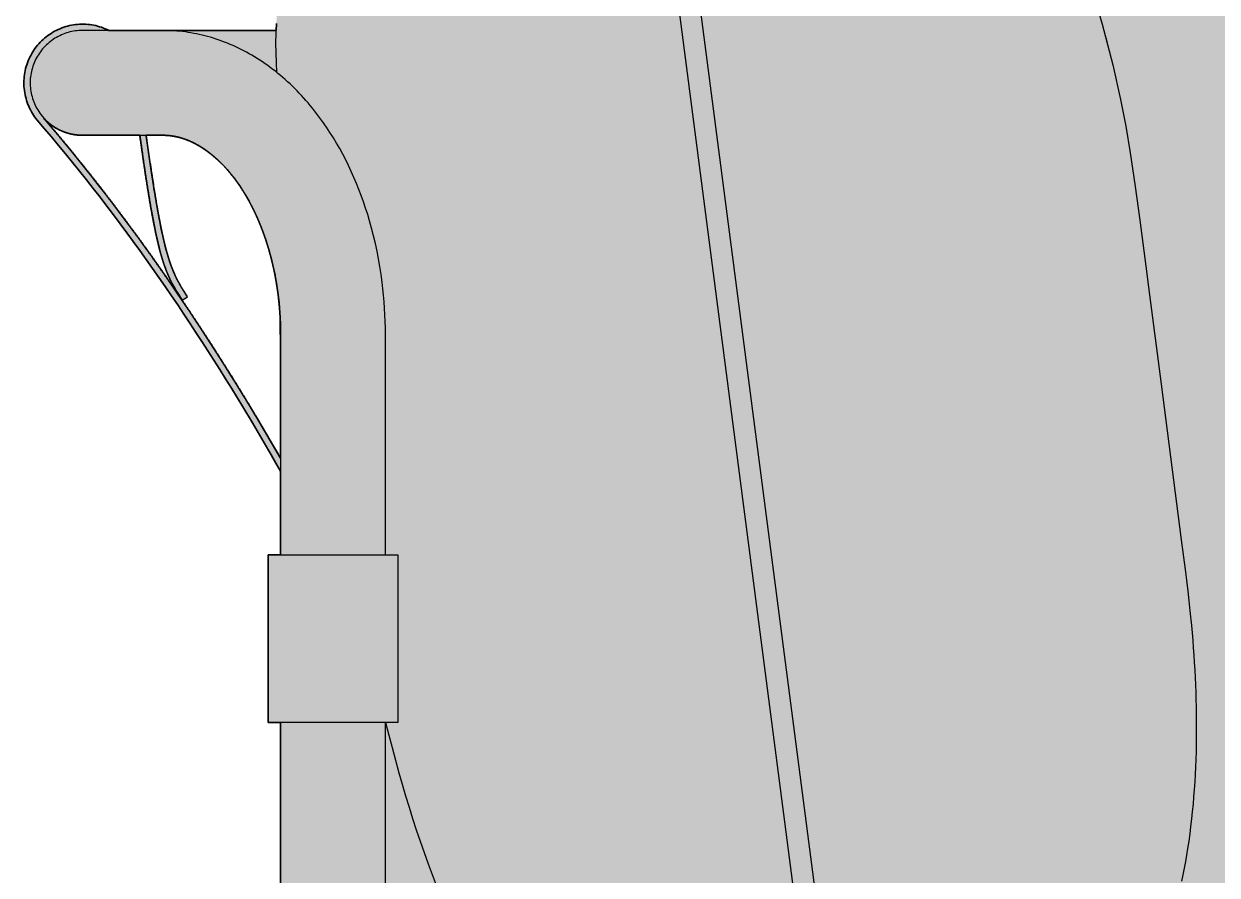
# Model space of a CAD drawing. Header units: millimetres. Extents: x 0 to 2217, y -1296 to 821.
# Drawn here: x 19.5 to 304.1, y 473.4 to 676.4 of the extents above; entities that cross this region are included whole.
import ezdxf

# ---------------------------------------------------------------- set-up
doc = ezdxf.new("R2010")
doc.units = ezdxf.units.MM
doc.layers.add('Blocks', color=7, linetype='Continuous')
doc.layers.add('Blocks$Fill', color=7, linetype='Continuous', true_color=0xffffff)
doc.layers.add('Blocks$Inner', color=7, linetype='Continuous', lineweight=25, true_color=0x007f00)
doc.layers.add('Blocks$Outline', color=7, linetype='Continuous', lineweight=35, true_color=0xff3f3f)

# ---------------------------------------------------------------- blocks, each defined once
blk = doc.blocks.new('Can Lounge Chair Front')
at = {"layer": 'Blocks$Fill'}
h = blk.add_hatch(color=256, dxfattribs=at)
h.paths.add_polyline_path([(878.73, 172.31), (878.81, 172.31), (878.9, 172.32), (878.99, 172.33), (879.07, 172.34), (879.16, 172.36), (879.24, 172.38), (879.33, 172.4), (879.41, 172.43), (879.49, 172.46), (879.57, 172.49), (879.65, 172.52), (879.73, 172.56), (879.81, 172.6), (879.88, 172.64), (879.96, 172.68), (880.03, 172.73), (880.1, 172.78), (880.17, 172.83), (880.24, 172.89), (880.31, 172.94), (880.37, 173), (880.43, 173.06), (880.49, 173.13), (880.55, 173.19), (880.6, 173.26), (880.66, 173.33), (880.71, 173.4), (880.75, 173.47), (880.8, 173.55), (880.84, 173.62), (880.88, 173.7), (880.92, 173.78), (880.95, 173.86), (880.98, 173.94), (881.01, 174.02), (881.04, 174.1), (881.06, 174.19), (881.08, 174.27), (881.1, 174.36), (881.11, 174.44), (881.12, 174.53), (881.13, 174.61), (881.14, 174.7), (881.14, 174.79), (906.56, 174.79), (906.57, -0.21), (931.57, -0.21), (931.62, 509.79), (934.57, 509.79), (934.57, 549.79), (931.62, 549.79), (931.6, 569.67), (940.55, 585.02), (950.32, 600.59), (960.6, 615.86), (969.84, 628.69), (979.52, 641.23), (987.94, 651.42), (989.66, 653.43), (989.96, 653.81), (990.25, 654.2), (990.52, 654.6), (990.78, 655.01), (991.02, 655.42), (991.25, 655.85), (991.46, 656.28), (991.66, 656.72), (991.85, 657.16), (992.02, 657.62), (992.17, 658.07), (992.31, 658.54), (992.43, 659), (992.53, 659.47), (992.62, 659.95), (992.7, 660.43), (992.75, 660.91), (992.79, 661.39), (992.81, 661.87), (992.82, 662.35), (992.81, 662.83), (992.78, 663.31), (992.74, 663.8), (992.68, 664.27), (992.6, 664.75), (992.51, 665.22), (992.4, 665.69), (992.27, 666.16), (992.13, 666.62), (991.98, 667.08), (991.8, 667.53), (991.61, 667.97), (991.41, 668.41), (991.19, 668.84), (990.96, 669.26), (990.71, 669.68), (990.45, 670.08), (990.17, 670.48), (989.89, 670.86), (989.58, 671.24), (989.27, 671.61), (988.94, 671.96), (988.6, 672.3), (988.25, 672.63), (987.89, 672.95), (987.52, 673.26), (987.13, 673.55), (986.74, 673.83), (986.34, 674.1), (985.93, 674.35), (985.51, 674.59), (985.08, 674.81), (984.64, 675.02), (984.2, 675.21), (983.75, 675.39), (983.3, 675.55), (982.84, 675.7), (982.37, 675.83), (981.9, 675.94), (981.43, 676.04), (980.96, 676.12), (980.48, 676.19), (980, 676.24), (979.52, 676.27), (979.04, 676.29), (978.55, 676.29), (978.07, 676.27), (977.59, 676.23), (977.11, 676.18), (976.63, 676.12), (976.16, 676.03), (975.68, 675.93), (975.22, 675.82), (974.75, 675.68), (974.29, 675.54), (973.84, 675.37), (973.39, 675.19), (972.95, 675), (972.52, 674.79), (959.67, 674.79), (932.63, 674.79), (932.58, 676.42), (932.47, 678.71), (932.3, 681), (932.08, 683.28), (931.83, 685.36), (931.54, 687.44), (931.2, 689.52), (930.81, 691.58), (930.36, 693.63), (929.87, 695.67), (929.33, 697.7), (928.73, 699.71), (928.1, 701.61), (927.43, 703.49), (926.71, 705.35), (925.93, 707.19), (925.15, 708.92), (924.31, 710.63), (923.43, 712.32), (922.5, 713.98), (921.52, 715.62), (920.5, 717.23), (919.43, 718.81), (918.32, 720.35), (917.1, 721.94), (915.83, 723.5), (914.52, 725.01), (913.17, 726.49), (911.77, 727.92), (910.34, 729.32), (908.86, 730.67), (907.35, 731.98), (905.8, 733.26), (904.22, 734.49), (902.61, 735.67), (900.97, 736.82), (899.23, 737.98), (897.45, 739.09), (895.65, 740.17), (893.83, 741.19), (891.81, 742.27), (889.77, 743.3), (887.7, 744.28), (885.62, 745.22), (883.51, 746.11), (881.39, 746.96), (879.25, 747.77), (877.09, 748.54), (875.5, 749.07), (874.2, 752.57), (873.24, 754.92), (872.21, 757.28), (871.12, 759.62), (869.97, 761.92), (868.75, 764.22), (867.46, 766.51), (866.12, 768.76), (864.71, 770.98), (863.24, 773.17), (861.7, 775.34), (860.11, 777.46), (858.46, 779.55), (856.75, 781.6), (854.98, 783.61), (853.16, 785.58), (851.29, 787.5), (849.37, 789.37), (847.4, 791.19), (845.38, 792.97), (843.32, 794.69), (841.22, 796.35), (839.08, 797.96), (836.9, 799.51), (834.67, 801.01), (832.43, 802.44), (830.15, 803.81), (827.84, 805.12), (825.5, 806.38), (823.15, 807.56), (820.78, 808.68), (818.39, 809.74), (815.97, 810.75), (813.55, 811.68), (811.13, 812.55), (808.69, 813.36), (806.23, 814.11), (803.78, 814.79), (801.35, 815.41), (798.9, 815.97), (796.45, 816.47), (792.81, 817.11), (789.18, 817.61), (785.55, 817.99), (782.02, 818.25), (778.48, 818.38), (776.06, 818.41), (736.25, 817.47), (641.05, 818.41), (573.71, 815.98), (540.05, 818.41), (506.05, 818.41), (444.77, 816.72), (420.65, 814.48), (324.09, 818.41), (232.58, 818.35), (229.04, 818.17), (225.48, 817.88), (221.84, 817.46), (218.22, 816.91), (214.56, 816.23), (212.11, 815.69), (209.67, 815.11), (207.24, 814.46), (204.78, 813.74), (202.33, 812.96), (199.9, 812.12), (197.49, 811.23), (195.06, 810.25), (192.65, 809.22), (190.27, 808.13), (187.92, 806.98), (185.56, 805.76), (183.23, 804.47), (180.94, 803.13), (178.69, 801.73), (176.45, 800.27), (174.24, 798.74), (172.08, 797.16), (169.96, 795.53), (167.88, 793.83), (165.84, 792.09), (163.84, 790.29), (161.89, 788.44), (160, 786.55), (158.16, 784.6), (156.36, 782.61), (154.62, 780.58), (152.95, 778.51), (151.33, 776.41), (149.76, 774.26), (148.25, 772.07), (146.82, 769.87), (145.44, 767.64), (144.12, 765.37), (142.86, 763.07), (141.68, 760.77), (140.56, 758.45), (139.5, 756.1), (138.5, 753.72), (137.59, 751.4), (136.74, 749.06), (135.19, 748.54), (133.03, 747.77), (130.89, 746.96), (128.77, 746.11), (126.66, 745.22), (124.57, 744.28), (122.51, 743.3), (120.47, 742.27), (118.45, 741.19), (116.62, 740.17), (114.83, 739.09), (113.05, 737.98), (111.31, 736.82), (109.67, 735.67), (108.06, 734.49), (106.47, 733.26), (104.93, 731.98), (103.42, 730.67), (101.94, 729.32), (100.5, 727.92), (99.11, 726.49), (97.75, 725.01), (96.44, 723.5), (95.18, 721.94), (93.96, 720.35), (92.85, 718.81), (91.78, 717.23), (90.76, 715.62), (89.78, 713.98), (88.85, 712.32), (87.97, 710.63), (87.13, 708.92), (86.35, 707.19), (85.57, 705.35), (84.85, 703.49), (84.17, 701.61), (83.55, 699.71), (82.95, 697.7), (82.41, 695.67), (81.91, 693.63), (81.47, 691.58), (81.08, 689.52), (80.74, 687.44), (80.45, 685.36), (80.2, 683.28), (79.98, 681), (79.81, 678.71), (79.69, 676.42), (79.64, 674.79), (52.6, 674.79), (39.76, 674.79), (39.33, 675), (38.89, 675.19), (38.44, 675.37), (37.99, 675.54), (37.53, 675.68), (37.06, 675.82), (36.59, 675.93), (36.12, 676.03), (35.65, 676.12), (35.17, 676.18), (34.69, 676.23), (34.21, 676.27), (33.73, 676.29), (33.24, 676.29), (32.76, 676.27), (32.28, 676.24), (31.8, 676.19), (31.32, 676.12), (30.85, 676.04), (30.37, 675.94), (29.9, 675.83), (29.44, 675.7), (28.98, 675.55), (28.53, 675.39), (28.08, 675.21), (27.64, 675.02), (27.2, 674.81), (26.77, 674.59), (26.35, 674.35), (25.94, 674.1), (25.54, 673.83), (25.14, 673.55), (24.76, 673.26), (24.39, 672.95), (24.03, 672.63), (23.68, 672.3), (23.34, 671.96), (23.01, 671.61), (22.69, 671.24), (22.39, 670.86), (22.1, 670.48), (21.83, 670.08), (21.57, 669.68), (21.32, 669.26), (21.09, 668.84), (20.87, 668.41), (20.66, 667.97), (20.48, 667.53), (20.3, 667.08), (20.15, 666.62), (20, 666.16), (19.88, 665.69), (19.77, 665.22), (19.68, 664.75), (19.6, 664.27), (19.54, 663.8), (19.5, 663.31), (19.47, 662.83), (19.46, 662.35), (19.46, 661.87), (19.49, 661.39), (19.53, 660.91), (19.58, 660.43), (19.65, 659.95), (19.74, 659.47), (19.85, 659), (19.97, 658.54), (20.11, 658.07), (20.26, 657.62), (20.43, 657.16), (20.61, 656.72), (20.81, 656.28), (21.03, 655.85), (21.26, 655.42), (21.5, 655.01), (21.76, 654.6), (22.03, 654.2), (22.32, 653.81), (22.62, 653.43), (32.76, 641.23), (42.44, 628.69), (51.68, 615.86), (61.95, 600.59), (71.72, 585.02), (79.57, 571.64), (80.68, 569.67), (80.66, 549.79), (77.71, 549.79), (77.71, 509.79), (80.66, 509.79), (80.71, -0.21), (105.71, -0.21), (105.72, 174.79), (131.14, 174.79), (131.14, 174.7), (131.15, 174.61), (131.15, 174.53), (131.17, 174.44), (131.18, 174.36), (131.2, 174.27), (131.22, 174.19), (131.24, 174.1), (131.27, 174.02), (131.29, 173.94), (131.33, 173.86), (131.36, 173.78), (131.4, 173.7), (131.44, 173.62), (131.48, 173.55), (131.52, 173.47), (131.57, 173.4), (131.62, 173.33), (131.68, 173.26), (131.73, 173.19), (131.79, 173.13), (131.85, 173.06), (131.91, 173), (131.97, 172.94), (132.04, 172.89), (132.11, 172.83), (132.18, 172.78), (132.25, 172.73), (132.32, 172.68), (132.39, 172.64), (132.47, 172.6), (132.55, 172.56), (132.63, 172.52), (132.71, 172.49), (132.79, 172.46), (132.87, 172.43), (132.95, 172.4), (133.04, 172.38), (133.12, 172.36), (133.21, 172.34), (133.29, 172.33), (133.38, 172.32), (133.47, 172.31), (133.55, 172.31), (141.14, 172.31), (871.14, 172.31)], flags=0)
h.paths.add_polyline_path([(141.14, 387.15), (141.14, 409.35), (142.09, 408.78), (143.33, 408.08), (144.59, 407.4), (145.91, 406.72), (147.24, 406.08), (148.58, 405.45), (149.93, 404.86), (151.29, 404.29), (152.67, 403.75), (154.05, 403.23), (155.45, 402.74), (156.89, 402.26), (158.35, 401.8), (161.27, 400.97), (162.88, 400.56), (164.27, 400.23), (162.94, 399.94), (160.96, 399.43), (159.65, 399.04), (158.34, 398.61), (157.05, 398.14), (155.76, 397.62), (154.49, 397.07), (153.24, 396.47), (152.01, 395.83), (150.81, 395.15), (149.63, 394.44), (148.47, 393.68), (147.91, 393.29), (147.35, 392.9), (146.81, 392.49), (146.27, 392.07), (145.74, 391.65), (145.22, 391.21), (144.71, 390.77), (144.21, 390.32), (143.72, 389.87), (143.24, 389.4), (142.77, 388.93), (142.31, 388.46), (141.86, 387.97), (141.42, 387.48)], flags=0)
h.paths.add_polyline_path([(871.14, 387.15), (870.86, 387.48), (870.42, 387.97), (869.97, 388.46), (869.51, 388.93), (869.04, 389.4), (868.56, 389.87), (868.07, 390.32), (867.57, 390.77), (867.06, 391.21), (866.54, 391.65), (866.01, 392.07), (865.47, 392.49), (864.92, 392.9), (864.37, 393.29), (862.65, 394.44), (861.47, 395.15), (860.27, 395.83), (859.04, 396.47), (857.79, 397.07), (856.52, 397.62), (855.23, 398.14), (853.94, 398.61), (852.63, 399.04), (851.31, 399.43), (850, 399.78), (849.34, 399.94), (848.01, 400.23), (849.4, 400.56), (851, 400.97), (853.93, 401.8), (855.39, 402.26), (856.83, 402.74), (858.22, 403.23), (859.61, 403.75), (860.98, 404.29), (862.35, 404.86), (863.7, 405.45), (865.04, 406.08), (866.37, 406.72), (867.68, 407.4), (868.94, 408.08), (870.19, 408.78), (871.14, 409.35)], flags=0)
h.paths.add_polyline_path([(105.74, 401.69), (127.94, 230.74), (105.72, 230.8)], flags=0)
h.paths.add_polyline_path([(80.68, 572.83), (67.47, 594.75), (57.39, 610.19), (57.23, 610.44), (46.78, 625.33), (37.22, 638.01), (29.19, 647.99), (24.22, 653.87), (24.52, 653.56), (24.82, 653.25), (25.14, 652.96), (25.47, 652.67), (25.81, 652.4), (26.16, 652.14), (26.51, 651.9), (26.88, 651.66), (27.25, 651.44), (27.63, 651.23), (28.01, 651.04), (28.41, 650.85), (28.81, 650.69), (29.21, 650.53), (29.62, 650.39), (30.04, 650.27), (30.46, 650.15), (30.88, 650.06), (31.3, 649.98), (31.73, 649.91), (32.16, 649.86), (32.59, 649.82), (33.03, 649.8), (47.12, 649.79), (49.97, 631.34), (50.94, 626.37), (51.31, 624.71), (52.15, 621.4), (52.64, 619.75), (52.92, 618.93), (53.21, 618.11), (53.52, 617.29), (53.86, 616.48), (54.22, 615.68), (54.6, 614.88), (55.01, 614.11), (55.44, 613.34), (57.23, 610.44), (58.49, 611.24), (57.03, 613.59), (56.57, 614.38), (56.23, 615), (55.9, 615.64), (55.59, 616.27), (55.3, 616.92), (55.01, 617.61), (54.73, 618.31), (54.47, 619.02), (54.23, 619.73), (53.95, 620.61), (53.69, 621.49), (52.92, 624.4), (52.41, 626.68), (51.62, 630.62), (49.92, 640.84), (48.63, 649.79), (52.9, 649.79), (53.2, 649.78), (53.49, 649.76), (53.79, 649.74), (54.08, 649.72), (54.37, 649.68), (54.67, 649.65), (54.96, 649.6), (55.27, 649.55), (55.58, 649.49), (55.89, 649.43), (56.2, 649.36), (56.51, 649.28), (56.82, 649.2), (57.12, 649.11), (57.42, 649.01), (57.73, 648.91), (58.04, 648.8), (58.34, 648.69), (58.64, 648.57), (59.24, 648.32), (59.83, 648.04), (60.45, 647.73), (61.05, 647.39), (61.65, 647.04), (62.24, 646.67), (62.88, 646.23), (63.51, 645.77), (64.13, 645.29), (64.73, 644.79), (65.24, 644.35), (65.74, 643.9), (66.22, 643.44), (66.7, 642.96), (67.33, 642.31), (67.94, 641.63), (68.53, 640.94), (69.11, 640.24), (69.59, 639.62), (70.06, 638.99), (70.52, 638.35), (70.96, 637.71), (71.55, 636.82), (72.11, 635.93), (72.65, 635.01), (73.17, 634.09), (73.7, 633.1), (74.21, 632.1), (74.69, 631.09), (75.16, 630.06), (75.59, 629.05), (76.01, 628.03), (76.41, 627.01), (76.78, 625.98), (77.17, 624.84), (77.54, 623.7), (77.89, 622.55), (78.21, 621.4), (79.05, 617.98), (79.51, 615.68), (79.89, 613.37), (80.2, 611.03), (80.44, 608.65), (80.61, 606.25), (80.7, 603.58)], flags=0)
h.paths.add_polyline_path([(871.15, 173.81), (871.15, 174.79), (879.64, 174.79), (879.64, 174.75), (879.64, 174.72), (879.63, 174.69), (879.63, 174.65), (879.62, 174.62), (879.61, 174.58), (879.61, 174.55), (879.6, 174.52), (879.59, 174.48), (879.57, 174.45), (879.56, 174.42), (879.55, 174.39), (879.53, 174.36), (879.52, 174.33), (879.5, 174.3), (879.48, 174.27), (879.46, 174.24), (879.44, 174.21), (879.42, 174.18), (879.4, 174.16), (879.38, 174.13), (879.35, 174.1), (879.33, 174.08), (879.3, 174.06), (879.28, 174.04), (879.25, 174.01), (879.22, 173.99), (879.19, 173.97), (879.16, 173.95), (879.13, 173.94), (879.1, 173.92), (879.07, 173.91), (879.04, 173.89), (879.01, 173.88), (878.98, 173.87), (878.94, 173.85), (878.91, 173.84), (878.88, 173.84), (878.84, 173.83), (878.81, 173.82), (878.78, 173.82), (878.74, 173.81), (878.71, 173.81), (878.67, 173.81)], flags=0)
h.paths.add_polyline_path([(906.55, 230.8), (884.34, 230.74), (906.54, 401.69)], flags=0)
h.paths.add_polyline_path([(141.13, 173.81), (133.6, 173.81), (133.57, 173.81), (133.54, 173.81), (133.5, 173.82), (133.47, 173.82), (133.43, 173.83), (133.4, 173.84), (133.37, 173.84), (133.33, 173.85), (133.3, 173.87), (133.27, 173.88), (133.24, 173.89), (133.21, 173.91), (133.17, 173.92), (133.14, 173.94), (133.11, 173.95), (133.09, 173.97), (133.06, 173.99), (133.03, 174.01), (133, 174.04), (132.98, 174.06), (132.95, 174.08), (132.93, 174.1), (132.9, 174.13), (132.88, 174.16), (132.86, 174.18), (132.84, 174.21), (132.82, 174.24), (132.8, 174.27), (132.78, 174.3), (132.76, 174.33), (132.75, 174.36), (132.73, 174.39), (132.72, 174.42), (132.7, 174.45), (132.69, 174.48), (132.68, 174.52), (132.67, 174.55), (132.66, 174.58), (132.66, 174.62), (132.65, 174.65), (132.65, 174.69), (132.64, 174.72), (132.64, 174.75), (132.64, 174.79), (141.12, 174.79)], flags=0)
h.paths.add_polyline_path([(988.06, 653.87), (978.24, 642.03), (968.64, 629.59), (959.37, 616.72), (955.05, 610.44), (944.81, 594.75), (933.47, 576.05), (931.6, 572.83), (931.61, 604.78), (931.73, 607.26), (931.94, 609.74), (932.22, 612.21), (932.57, 614.53), (932.99, 616.83), (933.49, 619.12), (934.06, 621.4), (934.39, 622.55), (934.74, 623.7), (935.1, 624.84), (935.49, 625.98), (935.87, 627.01), (936.27, 628.03), (936.68, 629.05), (937.12, 630.06), (937.58, 631.09), (938.07, 632.1), (938.58, 633.1), (939.11, 634.09), (939.63, 635.01), (940.17, 635.93), (940.73, 636.82), (941.31, 637.71), (941.76, 638.35), (942.22, 638.99), (942.69, 639.62), (943.17, 640.24), (943.75, 640.94), (944.34, 641.63), (944.95, 642.31), (945.58, 642.96), (946.05, 643.44), (946.54, 643.9), (947.04, 644.35), (947.55, 644.79), (948.15, 645.29), (948.77, 645.77), (949.4, 646.23), (950.04, 646.67), (950.63, 647.04), (951.22, 647.39), (951.83, 647.73), (952.45, 648.04), (953.04, 648.32), (953.64, 648.57), (953.94, 648.69), (954.24, 648.8), (954.55, 648.91), (954.86, 649.01), (955.16, 649.11), (955.46, 649.2), (955.77, 649.28), (956.07, 649.36), (956.38, 649.43), (956.69, 649.49), (957, 649.55), (957.32, 649.6), (957.61, 649.65), (957.9, 649.68), (958.2, 649.72), (958.49, 649.74), (958.79, 649.76), (959.09, 649.78), (959.39, 649.79), (963.65, 649.79), (960.92, 632.1), (959.87, 626.68), (959.35, 624.4), (958.84, 622.37), (958.59, 621.49), (958.33, 620.61), (958.05, 619.73), (957.81, 619.02), (957.55, 618.31), (957.27, 617.61), (956.98, 616.92), (956.68, 616.27), (956.37, 615.64), (956.05, 615), (955.71, 614.38), (955.25, 613.59), (953.79, 611.24), (955.05, 610.44), (956.84, 613.34), (957.27, 614.11), (957.68, 614.88), (958.06, 615.68), (958.42, 616.48), (958.76, 617.29), (959.07, 618.11), (959.36, 618.93), (959.63, 619.75), (960.35, 622.23), (960.97, 624.71), (962, 629.68), (963.16, 636.31), (965.16, 649.79), (979.25, 649.8), (979.69, 649.82), (980.12, 649.86), (980.54, 649.91), (980.55, 649.91), (980.61, 649.92), (980.61, 649.92), (980.98, 649.98), (981.4, 650.06), (981.82, 650.15), (982.24, 650.27), (982.66, 650.39), (983.07, 650.53), (983.47, 650.69), (983.87, 650.85), (984.26, 651.04), (984.65, 651.23), (985.03, 651.44), (985.4, 651.66), (985.77, 651.9), (986.12, 652.14), (986.47, 652.4), (986.81, 652.67), (987.14, 652.96), (987.45, 653.25), (987.76, 653.56)], flags=0)
h.paths.add_polyline_path([(129.66, 230.73), (129.45, 230.73), (107.33, 401.1), (105.74, 413.32), (105.74, 465.04), (106.44, 461.8), (107.26, 458.44), (108.17, 455.12), (109.18, 451.83), (110.23, 448.76), (111.37, 445.73), (112.55, 442.91), (113.81, 440.13), (115.13, 437.48), (115.82, 436.17), (116.54, 434.88), (117.28, 433.6), (118.05, 432.34), (118.84, 431.09), (119.65, 429.85), (120.46, 428.68), (121.29, 427.52), (122.14, 426.38), (123.02, 425.25), (123.92, 424.14), (124.84, 423.05), (125.78, 421.98), (126.75, 420.93), (127.7, 419.94), (128.68, 418.96), (129.68, 418), (130.7, 417.06), (131.73, 416.15), (131.98, 415.94), (131.44, 372.79), (131.43, 372.76), (131.39, 372.69), (131.35, 372.61), (131.32, 372.53), (131.29, 372.45), (131.26, 372.36), (131.23, 372.28), (131.21, 372.2), (131.19, 372.11), (131.18, 372.03), (131.16, 371.94), (131.15, 371.86), (131.14, 371.77), (131.14, 371.68), (131.14, 370.29), (131.14, 370.23), (131.14, 370.17), (131.15, 370.11), (131.15, 370.05), (131.16, 369.99), (131.17, 369.93), (131.18, 369.87), (131.19, 369.81), (131.2, 369.75), (131.21, 369.69), (131.23, 369.63), (131.25, 369.57), (131.27, 369.51), (131.29, 369.45), (131.31, 369.39), (131.33, 369.33), (131.36, 369.28), (131.38, 369.22), (131.4, 369.19), (129.72, 236.12)], flags=0)
h.paths.add_polyline_path([(141.14, 232.31), (141.14, 245.97), (141.45, 245.61), (142.06, 244.94), (142.68, 244.28), (143.33, 243.63), (143.99, 243), (144.66, 242.39), (145.35, 241.8), (146.07, 241.21), (146.79, 240.65), (147.53, 240.1), (148.29, 239.57), (149.05, 239.06), (149.83, 238.56), (150.61, 238.08), (151.41, 237.62), (152.23, 237.18), (153.05, 236.75), (153.89, 236.34), (154.73, 235.95), (155.58, 235.58), (156.44, 235.23), (157.3, 234.89), (158.18, 234.57), (159.09, 234.26), (160.01, 233.97), (160.94, 233.7), (161.88, 233.45), (162.88, 233.2), (163.88, 232.98), (164.79, 232.79), (165.71, 232.63), (166.69, 232.47), (167.66, 232.34), (167.95, 232.31)], flags=0)
h.paths.add_polyline_path([(843.91, 232.26), (844.61, 232.34), (845.59, 232.47), (846.57, 232.63), (847.49, 232.79), (848.4, 232.98), (849.4, 233.2), (850.4, 233.45), (851.34, 233.7), (852.26, 233.97), (853.19, 234.26), (854.1, 234.57), (854.97, 234.89), (855.84, 235.23), (856.7, 235.58), (857.55, 235.95), (858.39, 236.34), (859.23, 236.75), (860.05, 237.18), (860.87, 237.62), (861.71, 238.11), (862.53, 238.61), (863.35, 239.14), (864.15, 239.68), (864.86, 240.19), (865.56, 240.71), (866.25, 241.24), (866.92, 241.8), (867.61, 242.39), (868.29, 243), (868.95, 243.63), (869.59, 244.28), (870.22, 244.94), (870.83, 245.61), (871.14, 245.97), (871.14, 232.31), (843.98, 232.26)], flags=0)
h.paths.add_polyline_path([(880.88, 369.19), (880.9, 369.22), (880.92, 369.28), (880.95, 369.33), (880.97, 369.39), (880.99, 369.45), (881.01, 369.51), (881.03, 369.57), (881.05, 369.63), (881.06, 369.69), (881.08, 369.75), (881.09, 369.81), (881.1, 369.87), (881.11, 369.93), (881.12, 369.99), (881.13, 370.05), (881.13, 370.11), (881.14, 370.17), (881.14, 370.23), (881.14, 370.29), (881.14, 371.6), (881.14, 371.68), (881.13, 371.77), (881.13, 371.85), (881.12, 371.94), (881.1, 372.02), (881.09, 372.11), (881.07, 372.19), (881.05, 372.27), (881.02, 372.35), (881, 372.43), (880.97, 372.51), (880.93, 372.59), (880.9, 372.67), (880.86, 372.75), (880.84, 372.79), (880.3, 415.94), (880.55, 416.15), (881.58, 417.06), (882.6, 418), (883.6, 418.96), (884.57, 419.94), (885.53, 420.93), (886.5, 421.98), (887.44, 423.05), (888.36, 424.14), (889.26, 425.25), (890.14, 426.38), (890.99, 427.52), (891.82, 428.68), (892.63, 429.85), (893.44, 431.09), (894.23, 432.34), (894.99, 433.6), (895.74, 434.88), (896.45, 436.17), (897.15, 437.48), (898.47, 440.13), (899.73, 442.91), (900.9, 445.73), (902.05, 448.76), (903.1, 451.83), (904.11, 455.12), (905.02, 458.44), (905.84, 461.8), (906.54, 465.04), (906.54, 413.32), (882.83, 230.73), (882.62, 230.73), (882.55, 236.12)], flags=0)
at = {"layer": 'Blocks$Inner'}
for p, q in [((52.6, 674.79), (79.64, 674.79)), ((277.2, 674.42), (277.83, 672.13)), ((80.61, 602.3), (80.61, 606.26))]:
    blk.add_line(p, q, dxfattribs=at)
for points in [[(212.19, 399.79), (200.72, 487.95), (177.5, 666.45), (165.57, 758.18)], [(170.53, 758.82), (217.18, 400.18)], [(79.8, 664.77), (79.69, 667.11), (79.62, 669.45), (79.6, 671.79), (79.62, 674.13), (79.69, 676.42)], [(275.87, 679.02), (276.68, 676.29), (277.1, 674.79), (279.23, 666.6), (281.07, 658.34), (282.32, 651.99), (283.41, 645.61), (284.61, 637.59), (285.67, 629.55), (287.09, 618.57), (287.74, 613.6), (290.75, 590.42), (295.57, 553.36), (296.5, 546.29), (296.83, 543.7), (297.14, 541.11), (297.4, 538.77), (297.65, 536.42), (297.99, 532.89), (298.15, 531.13), (298.29, 529.36), (298.43, 527.59), (298.55, 525.82), (298.67, 524.06), (298.77, 522.29), (298.86, 520.52), (298.94, 518.75), (299.01, 516.98), (299.06, 515.21), (299.11, 513.56), (299.13, 511.91), (299.15, 510.25), (299.16, 508.6), (299.15, 506.69), (299.13, 504.79), (299.09, 502.88), (299.03, 500.98), (298.96, 499.19), (298.88, 497.4), (298.78, 495.62), (298.66, 493.83), (298.52, 492.07), (298.37, 490.3), (298.2, 488.54), (298.02, 486.77), (297.81, 485.01), (297.59, 483.26), (297.35, 481.5), (297.08, 479.75), (296.83, 478.17), (296.56, 476.6), (296.27, 475.03), (295.96, 473.46), (295.64, 471.9)], [(80.68, 569.67), (79.57, 571.64), (78.48, 573.58), (77.37, 575.5), (76.26, 577.42), (75.14, 579.33), (74.01, 581.23), (71.72, 585.02), (70.36, 587.27), (68.98, 589.5), (67.59, 591.73), (66.2, 593.95), (64.79, 596.17), (63.38, 598.38), (61.95, 600.59), (60.52, 602.79), (59.07, 604.98), (57.62, 607.17), (56.15, 609.35), (54.67, 611.53), (53.18, 613.7), (51.68, 615.86), (50.17, 618.02), (48.65, 620.17), (47.11, 622.31), (45.56, 624.44), (44.01, 626.57), (42.44, 628.69), (40.85, 630.8), (39.26, 632.9), (37.65, 635), (36.03, 637.08), (34.4, 639.16), (32.76, 641.23), (31.1, 643.29), (29.43, 645.34), (27.75, 647.37), (26.05, 649.4), (24.34, 651.42), (22.62, 653.43), (22.32, 653.81), (22.03, 654.2), (21.76, 654.6), (21.5, 655.01), (21.26, 655.42), (21.03, 655.85), (20.81, 656.28), (20.61, 656.72), (20.43, 657.16), (20.26, 657.62), (20.11, 658.07), (19.97, 658.54), (19.85, 659), (19.74, 659.47), (19.65, 659.95), (19.58, 660.43), (19.53, 660.91), (19.49, 661.39), (19.46, 661.87), (19.46, 662.35), (19.47, 662.83), (19.5, 663.31), (19.54, 663.8), (19.6, 664.27), (19.68, 664.75), (19.77, 665.22), (19.88, 665.69), (20, 666.16), (20.15, 666.62), (20.3, 667.08), (20.48, 667.53), (20.66, 667.97), (20.87, 668.41), (21.09, 668.84), (21.32, 669.26), (21.57, 669.68), (21.83, 670.08), (22.1, 670.48), (22.39, 670.86), (22.69, 671.24), (23.01, 671.61), (23.34, 671.96), (23.68, 672.3), (24.03, 672.63), (24.39, 672.95), (24.76, 673.26), (25.14, 673.55), (25.54, 673.83), (25.94, 674.1), (26.35, 674.35), (26.77, 674.59), (27.2, 674.81), (27.64, 675.02), (28.08, 675.21), (28.53, 675.39), (28.98, 675.55), (29.44, 675.7), (29.9, 675.83), (30.37, 675.94), (30.85, 676.04), (31.32, 676.12), (31.8, 676.19), (32.28, 676.24), (32.76, 676.27), (33.24, 676.29), (33.73, 676.29), (34.21, 676.27), (34.69, 676.23), (35.17, 676.18), (35.65, 676.12), (36.12, 676.03), (36.59, 675.93), (37.06, 675.82), (37.53, 675.68), (37.99, 675.54), (38.44, 675.37), (38.89, 675.19), (39.33, 675), (39.76, 674.79)], [(105.71, 549.79), (105.71, 602.29), (105.7, 603.86), (105.66, 605.42), (105.6, 606.99), (105.51, 608.55), (105.41, 610.11), (105.27, 611.66), (105.12, 613.21), (104.93, 614.76), (104.68, 616.63), (104.39, 618.5), (104.07, 620.35), (103.71, 622.18), (103.32, 624.01), (102.89, 625.82), (102.43, 627.61), (101.93, 629.39), (101.48, 630.92), (100.99, 632.44), (100.48, 633.94), (99.95, 635.42), (99.39, 636.89), (98.81, 638.33), (98.2, 639.76), (97.57, 641.17), (96.92, 642.57), (96.24, 643.94), (95.54, 645.29), (94.81, 646.62), (94.06, 647.93), (93.29, 649.22), (92.49, 650.48), (91.67, 651.72), (90.74, 653.06), (90.26, 653.71), (89.78, 654.36), (89.3, 655), (88.8, 655.64), (88.3, 656.26), (87.79, 656.88), (87.28, 657.49), (86.76, 658.09), (86.23, 658.68), (85.7, 659.26), (85.16, 659.83), (84.62, 660.4), (84.07, 660.95), (83.51, 661.5), (82.95, 662.03), (82.38, 662.56), (81.81, 663.07), (81.23, 663.58), (80.65, 664.08), (80.06, 664.56), (79.46, 665.04), (78.86, 665.5), (78.25, 665.96), (77.64, 666.41), (77.02, 666.84), (76.4, 667.27), (75.78, 667.68), (75.14, 668.09), (74.5, 668.48), (73.86, 668.87), (73.23, 669.23), (72.59, 669.58), (71.95, 669.92), (71.31, 670.25), (70.66, 670.57), (70.01, 670.88), (69.35, 671.18), (68.69, 671.46), (68.03, 671.74), (67.36, 672), (66.69, 672.26), (66.02, 672.5), (65.34, 672.73), (64.66, 672.94), (63.98, 673.15), (63.29, 673.34), (62.63, 673.52), (61.97, 673.68), (61.31, 673.83), (60.65, 673.97), (59.99, 674.1), (59.32, 674.22), (58.65, 674.33), (57.99, 674.43), (57.32, 674.51), (56.65, 674.58), (55.97, 674.65), (55.3, 674.7), (54.63, 674.74), (53.95, 674.77), (53.28, 674.78), (52.6, 674.79), (49.23, 674.79), (33.46, 674.79), (33.03, 674.78), (32.59, 674.76), (32.16, 674.72), (31.73, 674.67), (31.3, 674.6), (30.88, 674.52), (30.46, 674.42), (30.04, 674.31), (29.62, 674.19), (29.21, 674.05), (28.81, 673.89), (28.41, 673.72), (28.02, 673.54), (27.63, 673.35), (27.25, 673.14), (26.88, 672.92), (26.51, 672.68), (26.16, 672.43), (25.81, 672.18), (25.47, 671.91), (25.14, 671.62), (24.83, 671.33), (24.52, 671.02), (24.22, 670.71), (23.93, 670.38), (23.66, 670.05), (23.4, 669.71), (23.15, 669.35), (22.91, 668.99), (22.68, 668.62), (22.47, 668.24), (22.27, 667.86), (22.08, 667.47), (21.91, 667.07), (21.75, 666.67), (21.61, 666.26), (21.48, 665.85), (21.36, 665.43), (21.26, 665.01), (21.17, 664.58), (21.1, 664.16), (21.04, 663.73), (21, 663.3), (20.97, 662.86), (20.96, 662.43), (20.96, 662), (20.98, 661.57), (21.01, 661.13), (21.06, 660.7), (21.12, 660.27), (21.2, 659.85), (21.29, 659.43), (21.4, 659.01), (21.52, 658.59), (21.65, 658.18), (21.8, 657.77), (21.97, 657.37), (22.14, 656.98), (22.33, 656.59), (22.54, 656.2), (22.76, 655.83), (22.99, 655.46), (23.23, 655.1), (23.48, 654.75), (24.22, 653.87)], [(80.71, 572.78), (78.81, 576.05), (76.89, 579.31), (74.96, 582.56), (73.01, 585.8), (71.64, 588.05), (70.26, 590.29), (68.87, 592.53), (67.47, 594.75), (66.06, 596.98), (64.64, 599.19), (63.21, 601.41), (61.77, 603.61), (60.32, 605.81), (58.86, 608.01), (57.39, 610.19), (55.91, 612.38), (54.42, 614.55), (52.91, 616.72), (51.39, 618.88), (49.87, 621.04), (48.33, 623.19), (46.78, 625.33), (45.21, 627.46), (43.64, 629.59), (42.05, 631.7), (40.45, 633.81), (38.84, 635.91), (37.22, 638.01), (35.63, 640.02), (34.04, 642.03), (32.43, 644.02), (30.82, 646.01), (29.19, 647.99), (27.54, 649.96), (25.89, 651.92), (24.22, 653.87), (24.52, 653.56), (24.82, 653.25), (25.14, 652.96), (25.47, 652.67), (25.81, 652.4), (26.16, 652.14), (26.51, 651.9), (26.88, 651.66), (27.25, 651.44), (27.63, 651.23), (28.01, 651.04), (28.41, 650.85), (28.81, 650.69), (29.21, 650.53), (29.62, 650.39), (30.04, 650.27), (30.46, 650.15), (30.88, 650.06), (31.3, 649.98), (31.73, 649.91), (32.16, 649.86), (32.59, 649.82), (33.03, 649.8), (33.46, 649.79), (49.2, 649.79), (52.6, 649.79), (52.9, 649.79), (53.2, 649.78), (53.49, 649.76), (53.79, 649.74), (54.08, 649.72), (54.37, 649.68), (54.67, 649.65), (54.96, 649.6), (55.27, 649.55), (55.58, 649.49), (55.89, 649.43), (56.2, 649.36), (56.51, 649.28), (56.82, 649.2), (57.12, 649.11), (57.42, 649.01), (57.73, 648.91), (58.04, 648.8), (58.34, 648.69), (58.64, 648.57), (59.24, 648.32), (59.83, 648.04), (60.45, 647.73), (61.05, 647.39), (61.65, 647.04), (62.24, 646.67), (62.88, 646.23), (63.51, 645.77), (64.13, 645.29), (64.73, 644.79), (65.24, 644.35), (65.74, 643.9), (66.22, 643.44), (66.7, 642.96), (67.33, 642.31), (67.94, 641.63), (68.53, 640.94), (69.11, 640.24), (69.59, 639.62), (70.06, 638.99), (70.52, 638.35), (70.96, 637.71), (71.55, 636.82), (72.11, 635.93), (72.65, 635.01), (73.17, 634.09), (73.7, 633.1), (74.21, 632.1), (74.69, 631.09), (75.16, 630.06), (75.59, 629.05), (76.01, 628.03), (76.41, 627.01), (76.78, 625.98), (77.17, 624.84), (77.54, 623.7), (77.89, 622.55), (78.21, 621.4), (78.51, 620.26), (78.79, 619.12), (79.05, 617.98), (79.29, 616.83), (79.51, 615.68), (79.71, 614.53), (79.89, 613.37), (80.06, 612.21), (80.2, 611.03), (80.33, 609.84), (80.44, 608.65), (80.53, 607.46), (80.61, 606.17), (80.66, 604.88), (80.7, 603.58), (80.71, 602.29), (80.66, 549.79)], [(47.12, 649.79), (48.09, 642.94), (48.59, 639.62), (49.12, 636.31), (49.67, 632.99), (49.97, 631.34), (50.27, 629.68), (50.6, 628.02), (50.94, 626.37), (51.31, 624.71), (51.71, 623.06), (51.92, 622.23), (52.15, 621.4), (52.39, 620.58), (52.64, 619.75), (52.92, 618.93), (53.21, 618.11), (53.52, 617.29), (53.86, 616.48), (54.22, 615.68), (54.6, 614.88), (55.01, 614.11), (55.44, 613.34), (55.88, 612.6), (56.32, 611.87), (57.23, 610.44), (58.49, 611.24), (57.51, 612.8), (57.03, 613.59), (56.57, 614.38), (56.23, 615), (55.9, 615.64), (55.59, 616.27), (55.3, 616.92), (55.01, 617.61), (54.73, 618.31), (54.47, 619.02), (54.23, 619.73), (53.95, 620.61), (53.69, 621.49), (53.44, 622.37), (53.2, 623.26), (52.92, 624.4), (52.66, 625.54), (52.41, 626.68), (52.17, 627.83), (51.89, 629.22), (51.62, 630.62), (51.35, 632.1), (51.09, 633.58), (50.54, 636.88), (49.92, 640.84), (49.26, 645.31), (48.63, 649.79)], [(80.66, 509.79), (80.71, -0.21)], [(105.71, -0.21), (105.74, 509.79), (106.51, 506.78), (107.29, 503.78), (108.09, 500.78), (108.92, 497.79), (109.7, 495.05), (110.5, 492.31), (111.34, 489.58), (112.19, 486.86), (113.07, 484.15), (113.98, 481.44), (114.92, 478.75), (115.89, 476.06), (116.83, 473.54), (117.8, 471.02)]]:
    blk.add_lwpolyline(points, dxfattribs=at)
blk.add_lwpolyline([(108.71, 509.79), (108.71, 509.79), (77.71, 509.79), (77.71, 549.79), (108.71, 549.79)], close=True, dxfattribs=at)
at = {"layer": 'Blocks$Outline'}
for points in [[(27.2, 674.81), (26.77, 674.59)], [(27.64, 675.02), (27.2, 674.81)], [(28.08, 675.21), (27.64, 675.02)], [(28.53, 675.39), (28.08, 675.21)], [(28.98, 675.55), (28.53, 675.39)], [(29.44, 675.7), (28.98, 675.55)], [(29.9, 675.83), (29.44, 675.7)], [(30.37, 675.94), (29.9, 675.83)], [(30.85, 676.04), (30.37, 675.94)], [(31.32, 676.12), (30.85, 676.04)], [(31.8, 676.19), (31.32, 676.12)], [(32.28, 676.24), (31.8, 676.19)], [(32.76, 676.27), (32.28, 676.24)], [(33.24, 676.29), (32.76, 676.27)], [(33.73, 676.29), (33.24, 676.29)], [(34.21, 676.27), (33.73, 676.29)], [(34.69, 676.23), (34.21, 676.27)], [(35.17, 676.18), (34.69, 676.23)], [(35.65, 676.12), (35.17, 676.18)], [(36.12, 676.03), (35.65, 676.12)], [(36.59, 675.93), (36.12, 676.03)], [(37.06, 675.82), (36.59, 675.93)], [(37.53, 675.68), (37.06, 675.82)], [(37.99, 675.54), (37.53, 675.68)], [(38.44, 675.37), (37.99, 675.54)], [(38.89, 675.19), (38.44, 675.37)], [(39.33, 675), (38.89, 675.19)], [(39.76, 674.79), (39.33, 675)], [(52.6, 674.79), (49.23, 674.79), (39.76, 674.79)], [(79.64, 674.79), (52.6, 674.79)], [(79.69, 676.42), (79.64, 674.79)], [(23.34, 671.96), (23.01, 671.61)], [(23.68, 672.3), (23.34, 671.96)], [(24.03, 672.63), (23.68, 672.3)], [(24.39, 672.95), (24.03, 672.63)], [(24.76, 673.26), (24.39, 672.95)], [(25.14, 673.55), (24.76, 673.26)], [(25.54, 673.83), (25.14, 673.55)], [(25.94, 674.1), (25.54, 673.83)], [(26.35, 674.35), (25.94, 674.1)], [(26.77, 674.59), (26.35, 674.35)], [(21.32, 669.26), (21.09, 668.84)], [(21.57, 669.68), (21.32, 669.26)], [(21.83, 670.08), (21.57, 669.68)], [(22.1, 670.48), (21.83, 670.08)], [(22.39, 670.86), (22.1, 670.48)], [(22.69, 671.24), (22.39, 670.86)], [(23.01, 671.61), (22.69, 671.24)], [(20, 666.16), (19.88, 665.69)], [(20.15, 666.62), (20, 666.16)], [(20.3, 667.08), (20.15, 666.62)], [(20.48, 667.53), (20.3, 667.08)], [(20.66, 667.97), (20.48, 667.53)], [(20.87, 668.41), (20.66, 667.97)], [(21.09, 668.84), (20.87, 668.41)], [(19.5, 663.31), (19.47, 662.83)], [(19.54, 663.8), (19.5, 663.31)], [(19.6, 664.27), (19.54, 663.8)], [(19.68, 664.75), (19.6, 664.27)], [(19.77, 665.22), (19.68, 664.75)], [(19.88, 665.69), (19.77, 665.22)], [(19.47, 662.83), (19.46, 662.35)], [(19.46, 662.35), (19.46, 661.87)], [(19.46, 661.87), (19.49, 661.39)], [(19.49, 661.39), (19.53, 660.91)], [(19.53, 660.91), (19.58, 660.43)], [(19.58, 660.43), (19.65, 659.95)], [(19.65, 659.95), (19.74, 659.47)], [(19.74, 659.47), (19.85, 659)], [(19.85, 659), (19.97, 658.54)], [(19.97, 658.54), (20.11, 658.07)], [(20.11, 658.07), (20.26, 657.62)], [(20.26, 657.62), (20.43, 657.16)], [(20.43, 657.16), (20.61, 656.72)], [(20.61, 656.72), (20.81, 656.28)], [(20.81, 656.28), (21.03, 655.85)], [(21.03, 655.85), (21.26, 655.42)], [(21.26, 655.42), (21.5, 655.01)], [(21.5, 655.01), (21.76, 654.6)], [(21.76, 654.6), (22.03, 654.2)], [(22.03, 654.2), (22.32, 653.81)], [(22.32, 653.81), (22.62, 653.43)], [(22.62, 653.43), (24.34, 651.42), (26.05, 649.4), (27.75, 647.37), (29.43, 645.34), (31.1, 643.29), (32.76, 641.23), (34.4, 639.16), (36.03, 637.08), (37.65, 635), (39.26, 632.9), (40.85, 630.8), (42.44, 628.69), (44.01, 626.57), (45.56, 624.44), (47.11, 622.31), (48.65, 620.17), (50.17, 618.02), (51.68, 615.86), (53.18, 613.7), (54.67, 611.53), (56.15, 609.35), (57.62, 607.17), (59.07, 604.98), (60.52, 602.79), (61.95, 600.59), (63.38, 598.38), (64.79, 596.17), (66.2, 593.95), (67.59, 591.73), (68.98, 589.5), (70.36, 587.27), (71.72, 585.02), (74.01, 581.23), (75.14, 579.33), (76.26, 577.42), (77.37, 575.5), (78.48, 573.58), (79.57, 571.64), (80.68, 569.67)], [(80.68, 569.67), (80.66, 549.79)], [(80.66, 549.79), (77.71, 549.79)], [(77.71, 549.79), (77.71, 509.79)], [(77.71, 509.79), (80.66, 509.79)], [(80.66, 509.79), (80.71, -0.21), (105.71, -0.21), (105.72, 174.79)]]:
    blk.add_lwpolyline(points, dxfattribs=at)
for points, knots in [([(57.23, 610.44), (55.91, 612.38), (54.42, 614.55), (52.91, 616.72), (51.39, 618.88), (49.87, 621.04), (48.33, 623.19), (46.78, 625.33), (45.21, 627.46), (43.64, 629.59), (42.05, 631.7), (40.45, 633.81), (38.84, 635.91), (37.22, 638.01), (35.63, 640.02), (34.04, 642.03), (32.43, 644.02), (30.82, 646.01), (29.19, 647.99), (27.54, 649.96), (25.89, 651.92), (24.22, 653.87)], [44.388258, 44.388258, 46.72976, 49.368783, 52.008696, 54.649519, 57.291277, 59.933989, 62.57764, 65.222208, 67.867676, 70.51403, 73.161258, 75.809355, 78.458316, 81.018966, 83.580621, 86.143235, 88.706769, 91.271185, 93.836452, 96.40254, 98.969426, 98.969426]), ([(33.03, 649.8), (33.46, 649.79), (47.12, 649.79)], [108.935325, 108.935325, 109.368625, 123.027249, 123.027249]), ([(47.12, 649.79), (48.09, 642.94), (48.59, 639.62), (49.12, 636.31), (49.67, 632.99), (49.97, 631.34), (50.27, 629.68), (50.6, 628.02), (50.94, 626.37), (51.31, 624.71)], [0, 0, 6.922315, 10.276473, 13.63063, 16.990663, 18.673257, 20.357481, 22.04676, 23.736038, 25.435282, 25.435282]), ([(53.69, 621.49), (53.44, 622.37), (53.2, 623.26), (52.92, 624.4), (52.66, 625.54), (52.41, 626.68), (52.17, 627.83), (51.89, 629.22), (51.62, 630.62), (51.35, 632.1), (51.09, 633.58), (50.54, 636.88), (49.92, 640.84), (49.26, 645.31), (48.63, 649.79)], [53.852626, 53.852626, 54.77203, 55.691473, 56.861607, 58.031722, 59.20188, 60.372064, 61.792975, 63.213876, 64.718402, 66.222943, 69.566291, 73.578301, 78.099364, 82.619984, 82.619984]), ([(48.63, 649.79), (49.2, 649.79), (52.6, 649.79), (52.9, 649.79)], [124.541486, 124.541486, 125.112295, 128.513639, 128.809464, 128.809464]), ([(51.31, 624.71), (51.71, 623.06), (51.92, 622.23), (52.15, 621.4), (52.39, 620.58), (52.64, 619.75)], [25.435282, 25.435282, 27.134525, 27.988729, 28.845886, 29.705917, 30.568811, 30.568811]), ([(78.21, 621.4), (78.51, 620.26), (78.79, 619.12), (79.05, 617.98), (79.29, 616.83), (79.51, 615.68), (79.71, 614.53), (79.89, 613.37), (80.06, 612.21), (80.2, 611.03), (80.33, 609.84), (80.44, 608.65), (80.53, 607.46), (80.61, 606.25)], [169.302286, 169.302286, 170.474135, 171.645964, 172.817805, 173.989676, 175.161583, 176.333517, 177.505459, 178.677377, 179.870165, 181.06292, 182.255676, 183.448459, 184.669715, 184.669715]), ([(55.44, 613.34), (55.88, 612.6), (56.32, 611.87), (57.23, 610.44)], [37.574665, 37.574665, 38.441061, 39.298341, 40.985691, 40.985691]), ([(58.49, 611.24), (57.51, 612.8), (57.03, 613.59)], [42.485474, 42.485474, 44.324413, 45.243877, 45.243877]), ([(80.68, 572.83), (78.81, 576.05), (76.89, 579.31), (74.96, 582.56), (73.01, 585.8), (71.64, 588.05), (70.26, 590.29), (68.87, 592.53), (67.47, 594.75), (66.06, 596.98), (64.64, 599.19), (63.21, 601.41), (61.77, 603.61), (60.32, 605.81), (58.86, 608.01), (57.39, 610.19), (57.23, 610.44)], [0.057888, 0.057888, 3.781865, 7.56379, 11.345715, 15.12758, 17.759327, 20.391149, 23.02302, 25.654915, 28.286811, 30.918682, 33.550503, 36.182251, 38.817865, 41.454315, 44.091609, 44.388258, 44.388258]), ([(80.61, 606.25), (80.61, 606.17), (80.66, 604.88), (80.7, 603.58), (80.71, 602.29), (80.68, 572.83)], [184.669715, 184.669715, 184.743491, 186.038546, 187.33358, 188.628543, 218.084105, 218.084105])]:
    blk.add_open_spline(points, degree=1, knots=knots, dxfattribs=at)
for points in [[(24.22, 653.87), (24.52, 653.56)], [(24.52, 653.56), (24.82, 653.25)], [(24.82, 653.25), (25.14, 652.96)], [(25.14, 652.96), (25.47, 652.67)], [(25.47, 652.67), (25.81, 652.4)], [(25.81, 652.4), (26.16, 652.14)], [(26.16, 652.14), (26.51, 651.9)], [(26.51, 651.9), (26.88, 651.66)], [(26.88, 651.66), (27.25, 651.44)], [(27.25, 651.44), (27.63, 651.23)], [(27.63, 651.23), (28.01, 651.04)], [(28.01, 651.04), (28.41, 650.85)], [(28.41, 650.85), (28.81, 650.69)], [(28.81, 650.69), (29.21, 650.53)], [(29.21, 650.53), (29.62, 650.39)], [(29.62, 650.39), (30.04, 650.27)], [(30.04, 650.27), (30.46, 650.15)], [(30.46, 650.15), (30.88, 650.06)], [(30.88, 650.06), (31.3, 649.98)], [(31.3, 649.98), (31.73, 649.91)], [(31.73, 649.91), (32.16, 649.86)], [(32.16, 649.86), (32.59, 649.82)], [(32.59, 649.82), (33.03, 649.8)], [(52.9, 649.79), (53.2, 649.78)], [(53.2, 649.78), (53.49, 649.76)], [(53.49, 649.76), (53.79, 649.74)], [(53.79, 649.74), (54.08, 649.72)], [(54.08, 649.72), (54.37, 649.68)], [(54.37, 649.68), (54.67, 649.65)], [(54.67, 649.65), (54.96, 649.6)], [(54.96, 649.6), (55.27, 649.55)], [(55.27, 649.55), (55.58, 649.49)], [(55.58, 649.49), (55.89, 649.43)], [(55.89, 649.43), (56.2, 649.36)], [(56.2, 649.36), (56.51, 649.28)], [(56.51, 649.28), (56.82, 649.2)], [(56.82, 649.2), (57.12, 649.11)], [(57.12, 649.11), (57.42, 649.01)], [(57.42, 649.01), (57.73, 648.91)], [(57.73, 648.91), (58.04, 648.8)], [(58.04, 648.8), (58.34, 648.69)], [(58.34, 648.69), (58.64, 648.57)], [(58.64, 648.57), (59.24, 648.32)], [(59.24, 648.32), (59.83, 648.04)], [(59.83, 648.04), (60.45, 647.73)], [(60.45, 647.73), (61.05, 647.39)], [(61.05, 647.39), (61.65, 647.04)], [(61.65, 647.04), (62.24, 646.67)], [(62.24, 646.67), (62.88, 646.23)], [(62.88, 646.23), (63.51, 645.77)], [(63.51, 645.77), (64.13, 645.29)], [(64.13, 645.29), (64.73, 644.79)], [(64.73, 644.79), (65.24, 644.35)], [(65.24, 644.35), (65.74, 643.9)], [(65.74, 643.9), (66.22, 643.44)], [(66.22, 643.44), (66.7, 642.96)], [(66.7, 642.96), (67.33, 642.31)], [(67.33, 642.31), (67.94, 641.63)], [(67.94, 641.63), (68.53, 640.94)], [(68.53, 640.94), (69.11, 640.24)], [(69.11, 640.24), (69.59, 639.62)], [(69.59, 639.62), (70.06, 638.99)], [(70.06, 638.99), (70.52, 638.35)], [(70.52, 638.35), (70.96, 637.71)], [(70.96, 637.71), (71.55, 636.82)], [(71.55, 636.82), (72.11, 635.93)], [(72.11, 635.93), (72.65, 635.01)], [(72.65, 635.01), (73.17, 634.09)], [(73.17, 634.09), (73.7, 633.1)], [(73.7, 633.1), (74.21, 632.1)], [(74.21, 632.1), (74.69, 631.09)], [(74.69, 631.09), (75.16, 630.06)], [(75.16, 630.06), (75.59, 629.05)], [(75.59, 629.05), (76.01, 628.03)], [(76.01, 628.03), (76.41, 627.01)], [(76.41, 627.01), (76.78, 625.98)], [(76.78, 625.98), (77.17, 624.84)], [(77.17, 624.84), (77.54, 623.7)], [(77.54, 623.7), (77.89, 622.55)], [(53.95, 620.61), (53.69, 621.49)], [(54.23, 619.73), (53.95, 620.61)], [(77.89, 622.55), (78.21, 621.4)], [(52.64, 619.75), (52.92, 618.93)], [(52.92, 618.93), (53.21, 618.11)], [(53.21, 618.11), (53.52, 617.29)], [(54.47, 619.02), (54.23, 619.73)], [(54.73, 618.31), (54.47, 619.02)], [(55.01, 617.61), (54.73, 618.31)], [(53.52, 617.29), (53.86, 616.48)], [(53.86, 616.48), (54.22, 615.68)], [(54.22, 615.68), (54.6, 614.88)], [(54.6, 614.88), (55.01, 614.11)], [(55.3, 616.92), (55.01, 617.61)], [(55.59, 616.27), (55.3, 616.92)], [(55.9, 615.64), (55.59, 616.27)], [(56.23, 615), (55.9, 615.64)], [(56.57, 614.38), (56.23, 615)], [(55.01, 614.11), (55.44, 613.34)], [(57.03, 613.59), (56.57, 614.38)], [(57.23, 610.44), (58.49, 611.24)]]:
    blk.add_open_spline(points, degree=1, dxfattribs=at)

msp = doc.modelspace()

# ---------------------------------------------------------------- block references
at = {"layer": 'Blocks'}
msp.add_blockref('Can Lounge Chair Front', (0, 0), dxfattribs=at)

doc.saveas('drawing.dxf')
